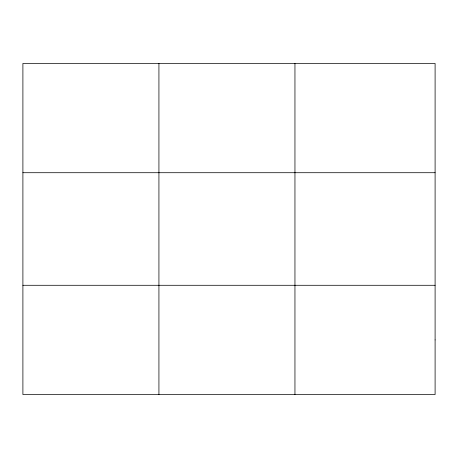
<?xml version="1.0" encoding="UTF-8"?>
<svg xmlns="http://www.w3.org/2000/svg" width="458" height="458" viewBox="0 0 458 458"><rect width="100%" height="100%" fill="white"/><g stroke="black" fill="none" stroke-linecap="round" stroke-linejoin="round"><path stroke-width="0.69" d="M158.926 63.45L158.926 394.55M294.952 63.45L294.952 394.55M22.9 172.712L435.1 172.712M22.9 285.288L435.1 285.288M435.1 339.916L435.1 394.55L22.9 394.55L22.9 63.45L435.1 63.45L435.1 339.916"/></g></svg>
